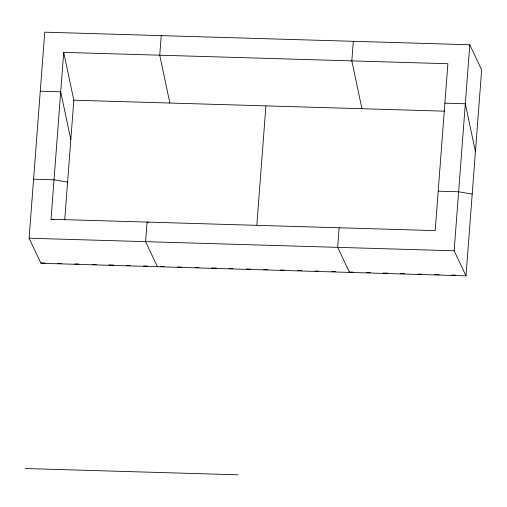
<?xml version="1.0" encoding="UTF-8"?>
<svg xmlns="http://www.w3.org/2000/svg" width="507" height="507" viewBox="0 0 507 507"><rect width="100%" height="100%" fill="white"/><g stroke="black" fill="none" stroke-linecap="round" stroke-linejoin="round"><path stroke-width="0.76" d="M29.095 238.22L44.755 32.182L469.799 44.762L481.65 69.827L465.996 275.859L40.947 263.285L29.095 238.22L454.145 250.794L465.996 275.859M63.705 52.36L51.023 219.246L435.196 230.615L447.877 63.73L63.705 52.36L73.819 100.196L64.719 219.968M161.232 35.629L159.749 55.206L169.864 103.035M256.853 225.057L265.896 106.083M339.151 227.776L337.668 247.346L349.513 272.411M353.322 41.314L351.833 60.891L361.954 108.72M454.145 250.794L469.799 44.762M40.268 91.203L60.707 91.805L70.822 139.634M444.88 103.175L465.318 103.783L475.433 151.612M73.819 100.196L444.614 111.166M33.582 179.199L54.021 179.801L67.596 182.102M438.194 191.171L458.632 191.779L472.207 194.08M40.978 262.886L44.927 263.006M57.57 263.38L61.518 263.494M74.947 263.894L78.896 264.008M92.331 264.407L96.279 264.527M108.923 264.901L113.663 265.041M126.3 265.415L130.255 265.529M143.684 265.928L147.632 266.042M160.275 266.416L164.224 266.536M177.653 266.935L181.607 267.05M195.037 267.449L198.985 267.563M211.628 267.937L216.369 268.076M229.006 268.45L232.96 268.571M246.389 268.964L250.338 269.084M263.773 269.483L267.721 269.597M280.365 269.971L284.313 270.092M297.742 270.485L301.69 270.605M315.126 270.998L318.282 271.093M331.717 271.492L335.666 271.606M349.095 272.005L353.049 272.12M366.479 272.519L370.427 272.639M383.07 273.013L387.811 273.153M400.448 273.527L404.402 273.641M417.831 274.04L421.78 274.154M434.423 274.528L439.163 274.674M451.8 275.048L455.755 275.162M25.35 468.525L237.872 474.818M148.576 222.345L147.068 222.091L145.579 241.662L157.424 266.733M51.777 219.373L54.04 219.759"/></g></svg>
